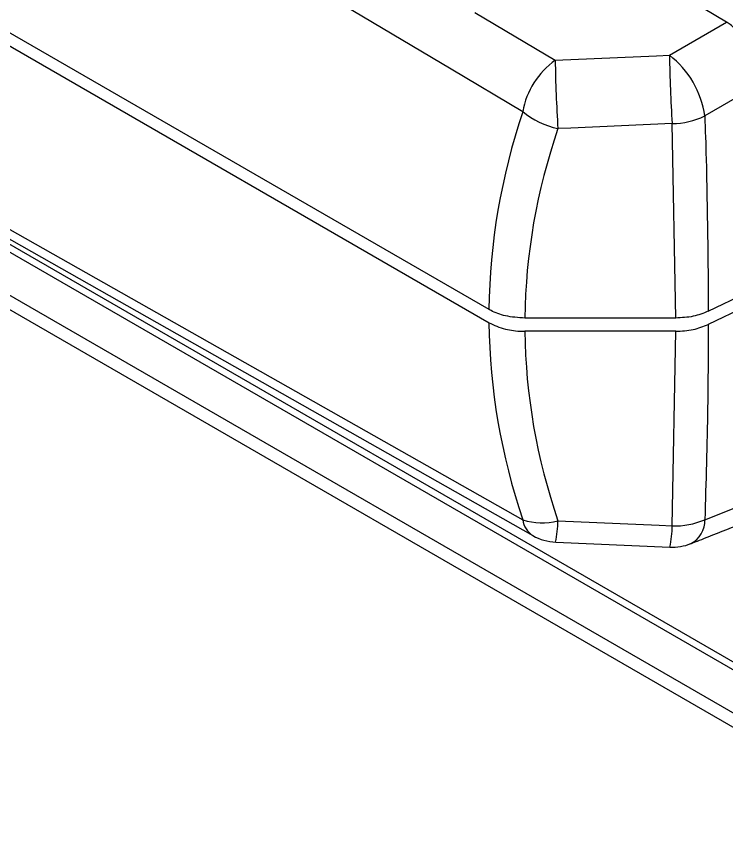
# Model space of a CAD drawing. Extents: x 8 to 113, y 1 to 87.
# Drawn here: x 20.425 to 22.175, y 62.868 to 64.91 of the extents above; entities that cross this region are included whole.
import ezdxf

# ---------------------------------------------------------------- set-up
doc = ezdxf.new("R2010")
doc.units = 0
doc.header["$MEASUREMENT"] = 0
doc.layers.add('OBJECT', color=7, linetype='CONTINUOUS')

msp = doc.modelspace()

# ---------------------------------------------------------------- linework, layer by layer
at = {"layer": 'OBJECT'}
for p, q in [((21.5898, 64.1878), (18.2778, 66.0998)), ((18.2778, 66.0671), (21.5898, 64.1552)), ((21.5547, 64.9205), (21.753, 64.8028)), ((22.0348, 64.8152), (22.1754, 64.8968)), ((22.2239, 64.7245), (22.122, 64.6653)), ((19.8945, 64.6449), (22.6656, 63.0451)), ((22.0503, 64.1667), (22.0415, 64.6464)), ((22.675, 63.0198), (19.905, 64.6189)), ((19.8012, 64.5726), (22.6712, 62.9158)), ((19.7685, 64.5561), (22.6922, 62.8683)), ((22.1307, 64.1836), (22.2856, 64.2586)), ((22.2856, 64.2259), (22.1307, 64.1509)), ((22.0503, 64.1667), (21.6782, 64.1667)), ((22.0503, 64.134), (21.6782, 64.134)), ((22.0415, 63.6543), (22.0503, 64.134)), ((22.122, 63.6694), (22.2239, 63.7096)), ((21.7542, 63.614), (22.036, 63.6016))]:
    msp.add_line(p, q, dxfattribs=at)
at = {"layer": 'OBJECT', "flags": 128}
for points in [[(21.6729, 64.6758), (21.4966, 64.7806), (20.7913, 65.1996), (18.3286, 66.6631)], [(22.1754, 64.8968), (21.2658, 65.4381), (20.3564, 65.9794), (19.2803, 66.62)], [(18.3286, 65.5625), (18.4931, 65.4693), (19.1984, 65.07), (21.6729, 63.6691)], [(18.3893, 65.5048), (19.057, 65.1264), (21.6981, 63.6301)], [(21.753, 64.8028), (22.0026, 64.8138), (22.0348, 64.8152)], [(22.0415, 64.6464), (21.7919, 64.6354), (21.7597, 64.634)], [(21.7597, 63.6667), (22.0093, 63.6557), (22.0415, 63.6543)]]:
    msp.add_lwpolyline(points, dxfattribs=at)
at = {"layer": 'OBJECT'}
for centre, radius, start, end in [((21.8707, 64.6399), 0.201, 125.8591, 169.712), ((25.0493, 64.849), 3.2966, 180.8033, 183.7398), ((25.3311, 64.8614), 3.2966, 180.8033, 183.7398), ((21.8945, 64.6332), 0.2298, 8.0139, 52.3567), ((21.8039, 64.8367), 0.2074, 230.8564, 257.6913), ((22.0395, 64.8362), 0.1898, 270.6007, 295.7646), ((21.7203, 63.8139), 0.1524, 251.8737, 284.9548), ((21.7272, 63.6764), 0.0548, 187.7302, 237.8336), ((21.5022, 63.6668), 0.2574, 348.1544, 359.972), ((21.7841, 63.6544), 0.2574, 348.1539, 359.9716), ((22.0486, 63.8387), 0.1846, 267.8018, 293.4472), ((22.0584, 63.6669), 0.0637, 297.1857, 2.287), ((21.7597, 63.7388), 0.125, 240.4701, 267.4857), ((22.0415, 63.7265), 0.125, 267.4858, 291.5891)]:
    msp.add_arc(centre, radius, start, end, dxfattribs=at)
for centre, major_axis, ratio, start_param, end_param in [((26.0197, 64.2225), (4.4298, 0.0781), 0.588782, 2.937049, 3.124952), ((26.0197, 64.1504), (4.3416, 0), 0.577382, 2.94743, 3.135078), ((26.0197, 64.2225), (4.4298, 0.0781), 0.588782, 3.137472, 3.325375), ((26.0197, 64.1504), (4.3416, 0), 0.577382, 3.148107, 3.335756)]:
    msp.add_ellipse(centre, major_axis=major_axis, ratio=ratio, start_param=start_param, end_param=end_param, dxfattribs=at)
for points, knots in [([(22.2239, 64.7245), (22.2272, 64.7404), (22.2339, 64.7722), (22.2286, 64.8226), (22.2116, 64.8644), (22.1912, 64.8872), (22.1785, 64.8949), (22.1754, 64.8968)], [0, 0, 0, 0, 0.251339, 0.503314, 0.735357, 0.935196, 1, 1, 1, 1]), ([(22.122, 64.6653), (22.1232, 64.6301), (22.1284, 64.4695), (22.1297, 64.3089), (22.1307, 64.1836)], [0, 0, 0, 0, 0.2192209, 1, 1, 1, 1]), ([(21.6782, 64.1667), (21.6618, 64.1678), (21.6314, 64.1697), (21.6032, 64.1804), (21.5914, 64.1869), (21.5898, 64.1878)], [0, 0, 0, 0, 0.499397, 0.929176, 1, 1, 1, 1]), ([(22.1307, 64.1836), (22.1186, 64.1787), (22.0944, 64.169), (22.065, 64.1675), (22.0503, 64.1667)], [0, 0, 0, 0, 0.5, 1, 1, 1, 1]), ([(21.5898, 64.1552), (21.6027, 64.1492), (21.6266, 64.1382), (21.6596, 64.1342), (21.6759, 64.134), (21.6782, 64.134)], [0, 0, 0, 0, 0.499401, 0.929163, 1, 1, 1, 1]), ([(22.0503, 64.134), (22.065, 64.1348), (22.0944, 64.1363), (22.1186, 64.146), (22.1307, 64.1509)], [0, 0, 0, 0, 0.5, 1, 1, 1, 1]), ([(22.1307, 64.1509), (22.1303, 64.0829), (22.1296, 63.9223), (22.1248, 63.7619), (22.122, 63.6694)], [0, 0, 0, 0, 0.423826, 1, 1, 1, 1]), ([(22.0875, 63.6102), (22.1018, 63.6159), (22.1467, 63.6337), (22.1915, 63.6514), (22.222, 63.6635)], [0, 0, 0, 0, 0.319518, 1, 1, 1, 1])]:
    msp.add_open_spline(points, degree=3, knots=knots, dxfattribs=at)

doc.saveas('drawing.dxf')
